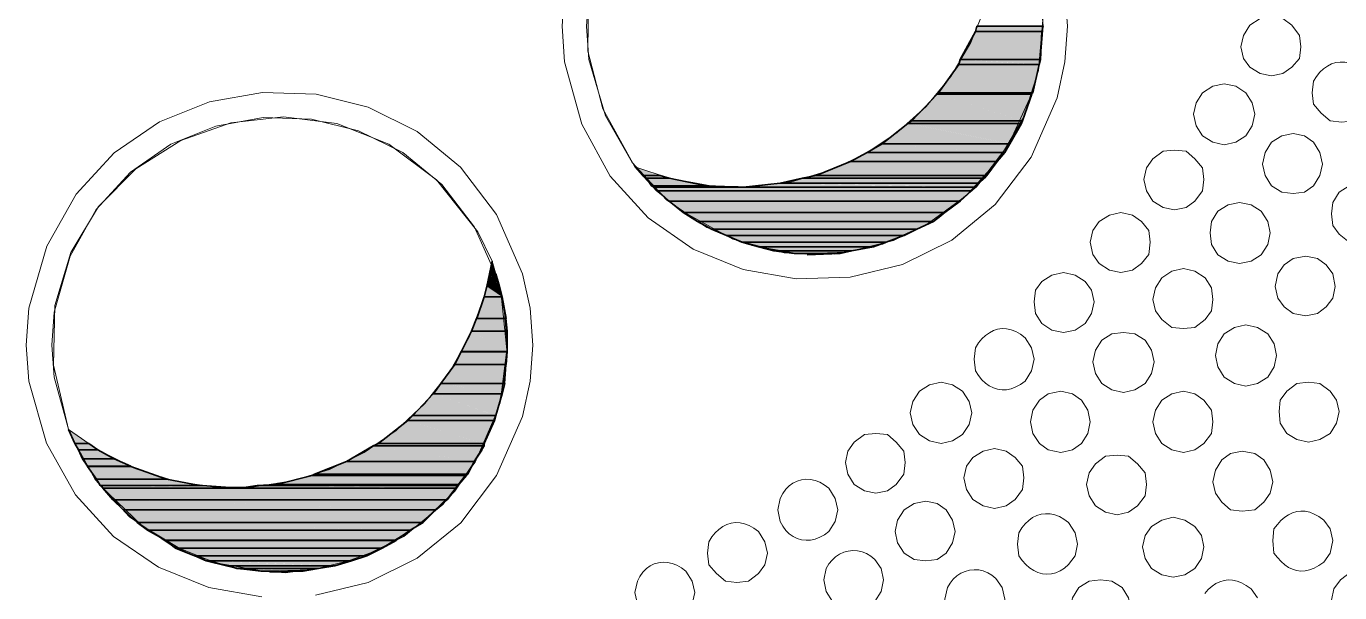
# Model space of a CAD drawing. Extents: x 0 to 247, y -13 to 225.
# Drawn here: x 74.82 to 94.8, y 113.07 to 121.68 of the extents above; entities that cross this region are included whole.
import ezdxf

# ---------------------------------------------------------------- set-up
doc = ezdxf.new("R2010")
doc.units = 0
doc.layers.add('FILL', color=8, linetype='Continuous')
doc.layers.add('GEOMETRY', color=7, linetype='Continuous')

msp = doc.modelspace()

# ---------------------------------------------------------------- hatches: boundary and pattern name
at = {"layer": 'FILL'}
for points in [[(89.257, 121.604), (90.265, 121.604), (89.277, 121.685)], [(89.277, 121.685), (90.265, 121.604), (90.286, 121.685)], [(89.025, 121.18), (90.246, 121.18), (89.257, 121.604)], [(89.257, 121.604), (90.246, 121.18), (90.265, 121.604)], [(88.696, 120.672), (90.131, 120.672), (89.005, 121.103)], [(89.004, 121.103), (90.226, 121.103), (89.025, 121.179)], [(89.004, 121.103), (90.13, 120.672), (90.227, 121.103)], [(89.025, 121.18), (90.226, 121.104), (90.247, 121.18)], [(88.287, 120.246), (89.974, 120.246), (88.675, 120.654)], [(88.675, 120.654), (90.112, 120.654), (88.696, 120.672)], [(88.675, 120.654), (89.975, 120.246), (90.112, 120.654)], [(88.696, 120.672), (90.113, 120.654), (90.131, 120.672)], [(88.228, 120.209), (89.956, 120.209), (88.288, 120.247)], [(88.288, 120.246), (89.956, 120.208), (89.975, 120.246)], [(87.841, 119.897), (89.782, 119.897), (88.228, 120.208)], [(88.228, 120.209), (89.782, 119.898), (89.956, 120.209)], [(87.609, 119.763), (89.703, 119.763), (87.841, 119.898)], [(87.842, 119.898), (89.704, 119.763), (89.781, 119.898)], [(87.356, 119.628), (89.588, 119.628), (87.61, 119.763)], [(87.609, 119.763), (89.587, 119.628), (89.703, 119.763)], [(84.194, 119.414), (84.466, 119.414), (84.078, 119.549)], [(86.833, 119.414), (89.431, 119.414), (87.356, 119.628)], [(87.356, 119.628), (89.431, 119.414), (89.587, 119.628)], [(84.253, 119.374), (84.6, 119.374), (84.194, 119.414)], [(84.194, 119.414), (84.601, 119.374), (84.465, 119.414)], [(84.33, 119.258), (85.163, 119.258), (84.253, 119.374)], [(84.253, 119.374), (85.164, 119.258), (84.602, 119.374)], [(84.369, 119.237), (85.726, 119.237), (84.33, 119.258)], [(84.33, 119.258), (85.726, 119.237), (85.164, 119.258)], [(84.427, 119.181), (89.2, 119.181), (84.368, 119.238)], [(84.369, 119.237), (89.2, 119.18), (89.258, 119.237)], [(85.727, 119.237), (89.258, 119.237), (86.289, 119.296)], [(86.288, 119.297), (89.257, 119.238), (89.316, 119.297)], [(86.289, 119.297), (89.316, 119.297), (86.619, 119.374)], [(86.62, 119.374), (89.394, 119.374), (86.833, 119.414)], [(86.62, 119.374), (89.316, 119.297), (89.393, 119.374)], [(86.833, 119.414), (89.393, 119.374), (89.432, 119.414)], [(84.426, 119.181), (89.025, 119.025), (89.2, 119.181)], [(84.602, 119.025), (89.026, 119.025), (84.427, 119.181)], [(84.815, 118.852), (88.792, 118.852), (84.601, 119.025)], [(84.601, 119.025), (88.792, 118.852), (89.025, 119.025)], [(85.029, 118.715), (88.618, 118.715), (84.815, 118.854)], [(84.815, 118.853), (88.618, 118.714), (88.793, 118.853)], [(85.243, 118.599), (88.364, 118.599), (85.029, 118.715)], [(85.029, 118.715), (88.364, 118.599), (88.618, 118.715)], [(85.242, 118.598), (88.171, 118.501), (88.364, 118.598)], [(85.473, 118.501), (88.171, 118.501), (85.243, 118.598)], [(85.706, 118.404), (87.899, 118.404), (85.473, 118.501)], [(85.473, 118.501), (87.899, 118.404), (88.17, 118.501)], [(85.96, 118.328), (87.706, 118.328), (85.707, 118.404)], [(85.707, 118.404), (87.706, 118.328), (87.898, 118.404)], [(86.192, 118.269), (87.376, 118.269), (85.96, 118.328)], [(85.96, 118.328), (87.376, 118.269), (87.706, 118.328)], [(86.503, 118.23), (87.201, 118.23), (86.192, 118.27)], [(86.192, 118.27), (87.201, 118.23), (87.376, 118.27)], [(81.866, 117.921), (81.963, 117.921), (81.906, 118.114)], [(86.503, 118.23), (86.697, 118.21), (87.201, 118.23)], [(81.827, 117.728), (82.022, 117.728), (81.866, 117.92)], [(81.866, 117.92), (82.023, 117.728), (81.963, 117.92)], [(81.787, 117.571), (82.059, 117.571), (81.827, 117.729)], [(81.827, 117.728), (82.059, 117.57), (82.021, 117.728)], [(81.673, 117.24), (82.118, 117.24), (81.787, 117.57)], [(81.787, 117.571), (82.118, 117.241), (82.059, 117.571)], [(81.595, 117.048), (82.138, 117.048), (81.672, 117.241)], [(81.672, 117.24), (82.137, 117.047), (82.118, 117.24)], [(81.439, 116.736), (82.137, 116.736), (81.595, 117.047)], [(81.595, 117.047), (82.138, 116.736), (82.138, 117.047)], [(81.342, 116.543), (82.12, 116.543), (81.439, 116.736)], [(81.439, 116.736), (82.119, 116.543), (82.137, 116.736)], [(81.129, 116.253), (82.099, 116.253), (81.343, 116.542)], [(81.343, 116.542), (82.099, 116.253), (82.119, 116.542)], [(81.013, 116.097), (82.059, 116.097), (81.128, 116.253)], [(81.129, 116.253), (82.06, 116.097), (82.099, 116.253)], [(80.702, 115.767), (81.962, 115.767), (81.013, 116.096)], [(81.013, 116.096), (81.962, 115.768), (82.059, 116.096)], [(80.179, 115.34), (81.787, 115.34), (80.624, 115.688)], [(80.625, 115.688), (81.944, 115.688), (80.703, 115.767)], [(80.625, 115.688), (81.788, 115.34), (81.944, 115.688)], [(80.703, 115.767), (81.944, 115.688), (81.963, 115.767)], [(75.562, 115.34), (75.775, 115.34), (75.465, 115.554)], [(75.621, 115.241), (75.912, 115.241), (75.562, 115.34)], [(75.562, 115.34), (75.911, 115.241), (75.775, 115.34)], [(75.679, 115.106), (76.162, 115.106), (75.62, 115.241)], [(75.62, 115.241), (76.163, 115.106), (75.911, 115.241)], [(79.694, 115.067), (81.633, 115.067), (80.101, 115.302)], [(80.101, 115.302), (81.634, 115.067), (81.788, 115.302)], [(80.102, 115.302), (81.788, 115.302), (80.179, 115.341)], [(80.178, 115.34), (81.787, 115.301), (81.787, 115.34)], [(75.755, 114.993), (76.415, 114.993), (75.678, 115.106)], [(75.678, 115.106), (76.414, 114.993), (76.162, 115.106)], [(79.209, 114.873), (81.537, 114.873), (79.694, 115.067)], [(79.694, 115.067), (81.537, 114.873), (81.633, 115.067)], [(75.892, 114.798), (76.959, 114.798), (75.755, 114.992)], [(75.755, 114.992), (76.958, 114.798), (76.414, 114.992)], [(78.627, 114.717), (81.401, 114.717), (79.17, 114.855)], [(79.169, 114.854), (81.516, 114.854), (79.209, 114.874)], [(79.169, 114.854), (81.4, 114.716), (81.516, 114.854)], [(79.209, 114.874), (81.517, 114.854), (81.536, 114.874)], [(75.95, 114.7), (77.461, 114.7), (75.891, 114.797)], [(75.892, 114.797), (77.462, 114.7), (76.958, 114.797)], [(75.95, 114.701), (77.502, 114.701)], [(75.95, 114.701), (77.502, 114.701)], [(75.97, 114.701), (78.064, 114.661), (77.502, 114.701)], [(75.99, 114.66), (78.064, 114.66), (75.97, 114.7)], [(76.142, 114.485), (81.225, 114.485), (75.989, 114.661)], [(75.989, 114.66), (81.225, 114.484), (81.363, 114.66)], [(78.065, 114.66), (81.363, 114.66), (78.336, 114.7)], [(78.336, 114.7), (81.381, 114.7), (78.627, 114.717)], [(78.336, 114.701), (81.363, 114.661), (81.381, 114.701)], [(78.627, 114.717), (81.381, 114.7), (81.401, 114.717)], [(76.298, 114.331), (81.051, 114.331), (76.142, 114.485)], [(76.143, 114.485), (81.052, 114.331), (81.225, 114.485)], [(76.298, 114.331), (80.858, 114.138), (81.051, 114.331)], [(76.513, 114.138), (80.859, 114.138), (76.299, 114.331)], [(76.666, 114.021), (80.662, 114.021), (76.512, 114.138)], [(76.513, 114.138), (80.663, 114.021), (80.859, 114.138)], [(76.939, 113.867), (80.451, 113.867), (76.666, 114.021)], [(76.666, 114.021), (80.451, 113.867), (80.662, 114.021)], [(77.094, 113.748), (80.237, 113.748), (76.939, 113.866)], [(76.939, 113.866), (80.237, 113.748), (80.451, 113.866)], [(77.385, 113.631), (80.004, 113.631), (77.095, 113.749)], [(77.095, 113.749), (80.004, 113.631), (80.238, 113.749)], [(77.559, 113.556), (79.771, 113.556), (77.385, 113.632)], [(77.385, 113.631), (79.771, 113.555), (80.003, 113.631)], [(77.559, 113.556), (79.518, 113.48), (79.771, 113.556)], [(77.871, 113.479), (79.519, 113.479), (77.56, 113.555)], [(78.045, 113.44), (79.265, 113.44), (77.869, 113.479)], [(77.87, 113.478), (79.266, 113.439), (79.518, 113.478)], [(78.044, 113.44), (79.034, 113.399), (79.266, 113.44)], [(78.393, 113.398), (79.034, 113.398), (78.044, 113.439)], [(78.393, 113.398), (78.53, 113.38), (79.035, 113.398)]]:
    msp.add_hatch(color=7, dxfattribs=at).paths.add_polyline_path(points)

# ---------------------------------------------------------------- linework, layer by layer
at = {"layer": 'GEOMETRY', "lineweight": 13}
for points in [[(89.547, 123.797), (89.218, 124.167), (88.394, 124.746), (87.547, 125.066), (86.705, 125.15), (85.899, 125.025), (85.155, 124.716), (84.501, 124.249), (83.968, 123.649), (83.581, 122.942), (83.371, 122.153), (83.364, 121.307), (83.591, 120.431), (84.077, 119.549), (84.407, 119.181), (84.077, 119.549)], [(84.078, 119.549), (84.601, 119.373), (85.235, 119.256), (85.859, 119.241), (86.462, 119.321), (87.038, 119.49), (87.576, 119.741), (88.069, 120.067), (88.508, 120.463), (88.884, 120.922), (89.188, 121.437), (89.413, 122.001), (89.549, 122.609), (89.588, 123.254), (89.548, 123.797)], [(84.408, 119.181), (84.796, 118.871), (85.568, 118.449), (86.349, 118.238), (87.116, 118.218), (87.848, 118.37), (88.523, 118.674), (89.119, 119.11), (89.614, 119.658), (89.987, 120.299), (90.216, 121.013), (90.28, 121.779), (90.155, 122.579), (89.821, 123.392), (89.548, 123.797)], [(83.01, 122.228), (82.971, 121.685), (83.01, 121.142), (83.27, 120.194), (83.704, 119.403), (84.279, 118.77), (84.964, 118.297), (85.726, 117.988), (86.532, 117.844), (87.351, 117.869), (88.15, 118.063), (88.897, 118.431), (89.559, 118.974), (90.104, 119.695), (90.499, 120.597), (90.616, 121.142), (90.655, 121.685), (90.655, 121.685), (90.616, 122.228)], [(83.379, 122.17), (83.341, 121.685), (83.379, 121.18), (83.634, 120.325), (84.036, 119.614), (84.559, 119.046), (85.175, 118.624), (85.856, 118.349), (86.574, 118.223), (87.302, 118.248), (88.013, 118.426), (88.679, 118.758), (89.272, 119.245), (89.765, 119.89), (90.131, 120.694), (90.247, 121.18), (90.286, 121.685), (90.286, 121.685), (90.247, 122.17)], [(79.224, 113.033), (80.022, 113.227), (80.768, 113.594), (81.43, 114.135), (81.975, 114.853), (82.372, 115.749), (82.487, 116.289), (82.526, 116.835), (82.526, 116.835), (82.487, 117.397), (82.372, 117.92), (81.973, 118.821), (81.428, 119.542), (80.768, 120.086), (80.025, 120.455), (79.23, 120.651), (78.414, 120.678), (77.61, 120.537), (76.849, 120.23), (76.163, 119.76), (75.582, 119.13), (75.138, 118.342), (74.864, 117.397), (74.824, 116.835), (74.864, 116.289), (75.131, 115.345), (75.571, 114.557), (76.15, 113.927), (76.837, 113.457), (77.599, 113.15), (78.406, 113.008)], [(81.906, 118.113), (81.692, 118.561), (81.061, 119.348), (80.335, 119.89), (79.549, 120.205), (78.737, 120.308), (77.933, 120.217), (77.173, 119.948), (76.491, 119.519), (75.922, 118.946), (75.5, 118.246), (75.26, 117.436), (75.237, 116.533), (75.465, 115.553), (75.678, 115.106), (75.465, 115.553)], [(75.465, 115.554), (75.911, 115.242), (76.492, 114.954), (77.088, 114.767), (77.69, 114.677), (78.288, 114.679), (78.872, 114.77), (79.433, 114.946), (79.962, 115.204), (80.449, 115.538), (80.884, 115.946), (81.259, 116.423), (81.563, 116.966), (81.788, 117.571), (81.906, 118.114)], [(75.678, 115.107), (75.949, 114.701), (76.587, 114.085), (77.285, 113.667), (78.02, 113.434), (78.766, 113.373), (79.496, 113.473), (80.186, 113.722), (80.81, 114.107), (81.342, 114.616), (81.757, 115.236), (82.028, 115.957), (82.131, 116.765), (82.04, 117.649), (81.906, 118.114)], [(84.951, 112.894), (84.99, 113.071), (84.99, 113.071), (84.951, 113.244), (84.853, 113.398), (84.787, 113.449), (84.718, 113.488), (84.648, 113.515), (84.577, 113.531), (84.508, 113.535), (84.439, 113.527), (84.373, 113.508), (84.311, 113.478), (84.253, 113.436), (84.201, 113.383), (84.155, 113.319), (84.117, 113.244), (84.078, 113.071), (84.117, 112.894)], [(93.545, 112.992), (93.448, 113.129), (93.375, 113.181), (93.305, 113.22), (93.235, 113.246), (93.168, 113.261), (93.101, 113.265), (93.037, 113.257), (92.974, 113.238), (92.914, 113.208), (92.855, 113.169), (92.798, 113.119), (92.744, 113.06)]]:
    msp.add_lwpolyline(points, dxfattribs=at)
for points in [[(94.205, 121.374), (94.185, 121.546), (94.068, 121.701), (93.933, 121.802), (93.759, 121.839), (93.585, 121.802), (93.428, 121.701), (93.332, 121.546), (93.293, 121.374), (93.332, 121.197), (93.428, 121.062), (93.585, 120.965), (93.759, 120.929), (93.933, 120.965), (94.068, 121.062), (94.185, 121.197), (94.205, 121.374)], [(95.292, 120.672), (95.252, 120.85), (95.155, 121.005), (95.084, 121.058), (95.012, 121.097), (94.941, 121.124), (94.872, 121.139), (94.803, 121.141), (94.736, 121.132), (94.672, 121.112), (94.61, 121.08), (94.551, 121.038), (94.496, 120.986), (94.445, 120.923), (94.399, 120.85), (94.379, 120.672), (94.399, 120.501), (94.516, 120.363), (94.651, 120.247), (94.826, 120.229), (95, 120.247), (95.155, 120.363), (95.252, 120.501), (95.292, 120.672)], [(93.505, 120.347), (93.466, 120.519), (93.369, 120.672), (93.215, 120.773), (93.039, 120.811), (92.866, 120.773), (92.71, 120.672), (92.613, 120.519), (92.574, 120.347), (92.613, 120.17), (92.71, 120.017), (92.866, 119.92), (93.039, 119.881), (93.215, 119.92), (93.369, 120.017), (93.466, 120.17), (93.505, 120.347)], [(82.137, 116.835), (82.098, 117.339), (82.002, 117.822), (81.639, 118.631), (81.145, 119.278), (80.548, 119.766), (79.878, 120.096), (79.161, 120.272), (78.428, 120.295), (77.706, 120.166), (77.022, 119.89), (76.407, 119.467), (75.888, 118.899), (75.493, 118.189), (75.25, 117.339), (75.211, 116.835), (75.25, 116.349), (75.483, 115.5), (75.874, 114.791), (76.393, 114.223), (77.012, 113.801), (77.7, 113.524), (78.429, 113.396), (79.169, 113.419), (79.89, 113.594), (80.563, 113.924), (81.16, 114.41), (81.649, 115.056), (82.002, 115.862), (82.098, 116.349), (82.137, 116.835)], [(94.534, 119.589), (94.496, 119.763), (94.399, 119.92), (94.263, 120.017), (94.089, 120.054), (93.914, 120.017), (93.759, 119.92), (93.662, 119.763), (93.623, 119.589), (93.662, 119.415), (93.759, 119.258), (93.914, 119.161), (94.089, 119.142), (94.263, 119.161), (94.399, 119.258), (94.496, 119.415), (94.534, 119.589)], [(92.73, 119.356), (92.71, 119.53), (92.594, 119.668), (92.459, 119.784), (92.284, 119.802), (92.11, 119.784), (91.954, 119.668), (91.858, 119.53), (91.818, 119.356), (91.858, 119.181), (91.954, 119.025), (92.11, 118.93), (92.284, 118.891), (92.459, 118.93), (92.594, 119.025), (92.71, 119.181), (92.73, 119.356)], [(95.582, 118.833), (95.543, 119.006), (95.446, 119.161), (95.292, 119.258), (95.117, 119.297), (94.941, 119.258), (94.787, 119.161), (94.689, 119.006), (94.67, 118.833), (94.689, 118.656), (94.787, 118.521), (94.941, 118.404), (95.117, 118.386), (95.292, 118.404), (95.446, 118.521), (95.543, 118.656), (95.582, 118.833)], [(91.915, 118.404), (91.896, 118.578), (91.78, 118.715), (91.644, 118.813), (91.469, 118.852), (91.295, 118.813), (91.14, 118.715), (91.043, 118.578), (91.003, 118.404), (91.043, 118.212), (91.14, 118.076), (91.295, 117.977), (91.469, 117.938), (91.644, 117.977), (91.78, 118.076), (91.896, 118.212), (91.915, 118.404)], [(93.739, 118.542), (93.701, 118.715), (93.602, 118.871), (93.448, 118.969), (93.274, 119.006), (93.098, 118.969), (92.944, 118.871), (92.846, 118.715), (92.827, 118.542), (92.846, 118.365), (92.944, 118.211), (93.098, 118.113), (93.274, 118.075), (93.448, 118.113), (93.602, 118.211), (93.701, 118.365), (93.739, 118.542)], [(94.728, 117.728), (94.689, 117.92), (94.591, 118.057), (94.457, 118.153), (94.283, 118.19), (94.088, 118.153), (93.953, 118.057), (93.855, 117.92), (93.817, 117.728), (93.855, 117.552), (93.953, 117.416), (94.088, 117.317), (94.283, 117.28), (94.457, 117.317), (94.591, 117.416), (94.689, 117.552), (94.728, 117.728)], [(91.062, 117.492), (91.023, 117.669), (90.925, 117.804), (90.771, 117.899), (90.595, 117.938), (90.421, 117.899), (90.265, 117.804), (90.168, 117.669), (90.151, 117.492), (90.168, 117.316), (90.265, 117.162), (90.421, 117.065), (90.595, 117.027), (90.771, 117.065), (90.925, 117.162), (91.023, 117.316), (91.062, 117.492)], [(92.867, 117.531), (92.846, 117.705), (92.75, 117.86), (92.595, 117.96), (92.42, 117.999), (92.245, 117.96), (92.09, 117.86), (91.993, 117.705), (91.954, 117.531), (91.993, 117.357), (92.09, 117.223), (92.245, 117.104), (92.42, 117.087), (92.595, 117.104), (92.75, 117.223), (92.846, 117.357), (92.867, 117.531)], [(90.151, 116.621), (90.112, 116.795), (90.014, 116.948), (89.942, 117.001), (89.871, 117.041), (89.8, 117.068), (89.73, 117.083), (89.662, 117.086), (89.595, 117.077), (89.531, 117.057), (89.469, 117.025), (89.411, 116.983), (89.356, 116.931), (89.304, 116.868), (89.257, 116.795), (89.239, 116.621), (89.257, 116.445), (89.303, 116.372), (89.354, 116.31), (89.409, 116.257), (89.468, 116.215), (89.53, 116.184), (89.595, 116.164), (89.662, 116.155), (89.731, 116.158), (89.802, 116.173), (89.872, 116.2), (89.943, 116.239), (90.014, 116.29), (90.112, 116.445), (90.151, 116.621)], [(93.836, 116.679), (93.797, 116.853), (93.701, 117.008), (93.545, 117.104), (93.37, 117.144), (93.196, 117.104), (93.04, 117.008), (92.944, 116.853), (92.905, 116.679), (92.944, 116.505), (93.04, 116.349), (93.196, 116.253), (93.37, 116.214), (93.545, 116.253), (93.701, 116.349), (93.797, 116.505), (93.836, 116.679)], [(91.973, 116.583), (91.935, 116.758), (91.837, 116.91), (91.682, 117.008), (91.506, 117.027), (91.332, 117.008), (91.177, 116.91), (91.081, 116.758), (91.042, 116.583), (91.081, 116.406), (91.177, 116.253), (91.332, 116.154), (91.506, 116.116), (91.682, 116.154), (91.837, 116.253), (91.935, 116.406), (91.973, 116.583)], [(89.2, 115.807), (89.161, 115.979), (89.062, 116.136), (88.909, 116.232), (88.734, 116.272), (88.558, 116.232), (88.404, 116.136), (88.306, 115.979), (88.267, 115.807), (88.306, 115.63), (88.404, 115.476), (88.558, 115.38), (88.734, 115.34), (88.909, 115.38), (89.062, 115.476), (89.161, 115.63), (89.2, 115.807)], [(94.787, 115.824), (94.748, 116), (94.651, 116.136), (94.496, 116.253), (94.321, 116.271), (94.145, 116.253), (93.992, 116.136), (93.893, 116), (93.874, 115.824), (93.893, 115.65), (93.992, 115.494), (94.145, 115.398), (94.321, 115.359), (94.496, 115.398), (94.651, 115.494), (94.748, 115.65), (94.787, 115.824)], [(91.003, 115.671), (90.964, 115.846), (90.868, 116), (90.732, 116.097), (90.558, 116.136), (90.363, 116.097), (90.229, 116), (90.131, 115.846), (90.092, 115.671), (90.131, 115.494), (90.229, 115.34), (90.363, 115.241), (90.558, 115.203), (90.732, 115.241), (90.868, 115.34), (90.964, 115.494), (91.003, 115.671)], [(92.867, 115.671), (92.846, 115.846), (92.73, 116), (92.595, 116.097), (92.42, 116.136), (92.245, 116.097), (92.09, 116), (91.993, 115.846), (91.954, 115.671), (91.993, 115.494), (92.09, 115.34), (92.245, 115.241), (92.42, 115.203), (92.595, 115.241), (92.73, 115.34), (92.846, 115.494), (92.867, 115.671)], [(88.191, 115.049), (88.17, 115.224), (88.054, 115.36), (87.919, 115.476), (87.744, 115.494), (87.57, 115.476), (87.415, 115.36), (87.318, 115.224), (87.279, 115.049), (87.318, 114.874), (87.415, 114.717), (87.57, 114.621), (87.744, 114.583), (87.919, 114.621), (88.054, 114.717), (88.17, 114.874), (88.191, 115.049)], [(89.995, 114.815), (89.974, 114.993), (89.859, 115.127), (89.724, 115.224), (89.549, 115.263), (89.374, 115.224), (89.219, 115.127), (89.122, 114.993), (89.083, 114.815), (89.122, 114.642), (89.219, 114.487), (89.374, 114.39), (89.549, 114.353), (89.724, 114.39), (89.859, 114.487), (89.974, 114.642), (89.995, 114.815)], [(91.858, 114.717), (91.837, 114.894), (91.721, 115.029), (91.586, 115.145), (91.411, 115.164), (91.237, 115.145), (91.082, 115.029), (90.984, 114.894), (90.946, 114.717), (90.984, 114.544), (91.082, 114.39), (91.237, 114.294), (91.411, 114.255), (91.586, 114.294), (91.721, 114.39), (91.837, 114.544), (91.858, 114.717)], [(93.777, 114.758), (93.739, 114.934), (93.642, 115.09), (93.506, 115.186), (93.312, 115.224), (93.137, 115.186), (93.002, 115.09), (92.905, 114.934), (92.867, 114.758), (92.905, 114.583), (93.002, 114.447), (93.137, 114.331), (93.312, 114.311), (93.506, 114.331), (93.642, 114.447), (93.739, 114.583), (93.777, 114.758)], [(87.163, 114.331), (87.124, 114.505), (87.026, 114.66), (86.959, 114.711), (86.891, 114.75), (86.82, 114.777), (86.75, 114.792), (86.679, 114.796), (86.611, 114.788), (86.545, 114.769), (86.482, 114.738), (86.424, 114.696), (86.372, 114.644), (86.327, 114.58), (86.289, 114.505), (86.251, 114.331), (86.289, 114.154), (86.327, 114.08), (86.372, 114.017), (86.425, 113.965), (86.483, 113.924), (86.546, 113.893), (86.612, 113.875), (86.681, 113.867), (86.751, 113.871), (86.822, 113.886), (86.892, 113.913), (86.96, 113.951), (87.026, 114.001), (87.124, 114.154), (87.163, 114.331)], [(88.948, 114.001), (88.909, 114.176), (88.812, 114.331), (88.676, 114.429), (88.501, 114.465), (88.327, 114.429), (88.171, 114.331), (88.074, 114.176), (88.035, 114.001), (88.074, 113.827), (88.171, 113.672), (88.327, 113.574), (88.501, 113.556), (88.676, 113.574), (88.812, 113.672), (88.909, 113.827), (88.948, 114.001)], [(90.808, 113.808), (90.771, 113.982), (90.673, 114.138), (90.603, 114.189), (90.533, 114.228), (90.462, 114.255), (90.392, 114.269), (90.323, 114.272), (90.255, 114.263), (90.19, 114.243), (90.127, 114.212), (90.068, 114.17), (90.013, 114.117), (89.963, 114.055), (89.917, 113.982), (89.897, 113.808), (89.917, 113.631), (89.967, 113.56), (90.022, 113.498), (90.081, 113.447), (90.143, 113.407), (90.208, 113.377), (90.275, 113.358), (90.344, 113.351), (90.412, 113.355), (90.48, 113.372), (90.547, 113.401), (90.611, 113.442), (90.673, 113.497), (90.771, 113.631), (90.808, 113.808)], [(94.689, 113.866), (94.651, 114.041), (94.553, 114.176), (94.481, 114.228), (94.41, 114.266), (94.34, 114.293), (94.272, 114.308), (94.206, 114.311), (94.142, 114.304), (94.079, 114.285), (94.019, 114.256), (93.96, 114.217), (93.903, 114.168), (93.849, 114.109), (93.796, 114.041), (93.777, 113.866), (93.796, 113.672), (93.849, 113.604), (93.904, 113.545), (93.96, 113.496), (94.019, 113.456), (94.079, 113.427), (94.141, 113.408), (94.205, 113.4), (94.271, 113.403), (94.338, 113.418), (94.408, 113.445), (94.48, 113.484), (94.553, 113.535), (94.651, 113.672), (94.689, 113.866)], [(86.095, 113.672), (86.056, 113.846), (85.959, 114.001), (85.889, 114.054), (85.818, 114.093), (85.747, 114.12), (85.677, 114.135), (85.608, 114.137), (85.541, 114.128), (85.476, 114.108), (85.414, 114.076), (85.355, 114.034), (85.3, 113.982), (85.249, 113.919), (85.202, 113.846), (85.182, 113.672), (85.202, 113.496), (85.319, 113.36), (85.454, 113.244), (85.628, 113.226), (85.804, 113.244), (85.959, 113.36), (86.056, 113.496), (86.095, 113.672)], [(92.73, 113.77), (92.692, 113.942), (92.594, 114.079), (92.439, 114.176), (92.264, 114.217), (92.089, 114.176), (91.933, 114.079), (91.836, 113.942), (91.798, 113.77), (91.836, 113.593), (91.933, 113.44), (92.089, 113.343), (92.264, 113.306), (92.439, 113.343), (92.594, 113.44), (92.692, 113.593), (92.73, 113.77)], [(87.861, 113.265), (87.822, 113.44), (87.725, 113.575), (87.665, 113.627), (87.601, 113.666), (87.534, 113.693), (87.464, 113.708), (87.394, 113.711), (87.324, 113.704), (87.256, 113.685), (87.191, 113.656), (87.131, 113.616), (87.076, 113.567), (87.028, 113.508), (86.988, 113.44), (86.95, 113.265), (86.988, 113.09), (87.085, 112.935), (87.22, 112.838), (87.395, 112.799), (87.59, 112.838), (87.725, 112.935), (87.822, 113.09), (87.861, 113.265)], [(89.704, 112.974), (89.665, 113.148), (89.568, 113.284), (89.508, 113.335), (89.444, 113.374), (89.376, 113.401), (89.307, 113.416), (89.236, 113.42), (89.167, 113.412), (89.099, 113.394), (89.034, 113.365), (88.973, 113.325), (88.919, 113.276), (88.871, 113.217), (88.831, 113.148), (88.793, 112.974), (88.831, 112.799), (88.928, 112.644), (89.064, 112.546), (89.258, 112.506), (89.433, 112.546), (89.568, 112.644), (89.665, 112.799), (89.704, 112.974)], [(91.625, 112.817), (91.586, 112.993), (91.489, 113.148), (91.333, 113.245), (91.159, 113.265), (90.984, 113.245), (90.829, 113.148), (90.732, 112.993), (90.693, 112.817), (90.732, 112.644), (90.829, 112.489), (90.984, 112.394), (91.159, 112.353), (91.333, 112.394), (91.489, 112.489), (91.586, 112.644), (91.625, 112.817)], [(95.601, 112.955), (95.563, 113.129), (95.465, 113.265), (95.31, 113.381), (95.135, 113.398), (94.96, 113.381), (94.806, 113.265), (94.708, 113.129), (94.669, 112.955), (94.708, 112.779), (94.806, 112.624), (94.96, 112.523), (95.135, 112.488), (95.31, 112.523), (95.465, 112.624), (95.563, 112.779), (95.601, 112.955)]]:
    msp.add_lwpolyline(points, close=True, dxfattribs=at)
at = {"layer": 'GEOMETRY', "lineweight": 35}
for points in [[(89.277, 121.685), (89.257, 121.604), (90.265, 121.604)], [(89.277, 121.685), (90.286, 121.685), (90.265, 121.604)], [(89.258, 121.604), (89.026, 121.18), (90.247, 121.18)], [(89.258, 121.604), (90.266, 121.604), (90.247, 121.18)], [(89.005, 121.103), (88.696, 120.672), (90.131, 120.672)], [(89.025, 121.18), (89.004, 121.103), (90.227, 121.103)], [(89.005, 121.103), (90.228, 121.103), (90.131, 120.672)], [(89.025, 121.18), (90.247, 121.18), (90.227, 121.103)], [(88.676, 120.654), (88.288, 120.246), (89.975, 120.246)], [(88.696, 120.672), (88.675, 120.654), (90.112, 120.654)], [(88.676, 120.654), (90.113, 120.654), (89.975, 120.246)], [(88.696, 120.672), (90.131, 120.672), (90.112, 120.654)], [(88.288, 120.246), (88.228, 120.208), (89.956, 120.208)], [(88.288, 120.246), (89.975, 120.246), (89.956, 120.208)], [(88.228, 120.208), (87.841, 119.897), (89.782, 119.897)], [(88.228, 120.208), (89.956, 120.208), (89.782, 119.897)], [(87.841, 119.898), (87.609, 119.763), (89.703, 119.763)], [(87.841, 119.898), (89.781, 119.898), (89.703, 119.763)], [(87.609, 119.763), (87.356, 119.628), (89.588, 119.628)], [(87.609, 119.763), (89.704, 119.763), (89.588, 119.628)], [(84.078, 119.549), (84.194, 119.414), (84.466, 119.414)], [(87.356, 119.628), (86.833, 119.414), (89.431, 119.414)], [(87.356, 119.628), (89.587, 119.628), (89.431, 119.414)], [(84.194, 119.414), (84.253, 119.374), (84.601, 119.374)], [(84.194, 119.414), (84.465, 119.414), (84.601, 119.374)], [(84.253, 119.374), (84.33, 119.258), (85.164, 119.258)], [(84.253, 119.374), (84.602, 119.374), (85.164, 119.258)], [(84.33, 119.258), (84.369, 119.237), (85.726, 119.237)], [(84.33, 119.258), (85.164, 119.258), (85.726, 119.237)], [(84.369, 119.238), (84.427, 119.181), (89.2, 119.181)], [(84.369, 119.238), (89.258, 119.238), (89.2, 119.181)], [(86.289, 119.297), (85.727, 119.237), (89.258, 119.237)], [(86.62, 119.374), (86.289, 119.297), (89.316, 119.297)], [(86.289, 119.297), (89.316, 119.297), (89.258, 119.237)], [(86.833, 119.414), (86.62, 119.374), (89.394, 119.374)], [(86.62, 119.374), (89.393, 119.374), (89.316, 119.297)], [(86.833, 119.414), (89.432, 119.414), (89.394, 119.374)], [(84.426, 119.181), (84.601, 119.025), (89.025, 119.025)], [(84.426, 119.181), (89.199, 119.181), (89.025, 119.025)], [(84.601, 119.025), (84.815, 118.853), (88.792, 118.853)], [(84.601, 119.025), (89.025, 119.025), (88.792, 118.853)], [(84.815, 118.853), (85.029, 118.715), (88.618, 118.715)], [(84.815, 118.853), (88.793, 118.853), (88.618, 118.715)], [(85.029, 118.715), (85.243, 118.599), (88.365, 118.599)], [(85.029, 118.715), (88.618, 118.715), (88.365, 118.599)], [(85.243, 118.599), (85.473, 118.501), (88.171, 118.501)], [(85.243, 118.599), (88.365, 118.599), (88.171, 118.501)], [(85.473, 118.501), (85.706, 118.404), (87.899, 118.404)], [(85.473, 118.501), (88.17, 118.501), (87.899, 118.404)], [(85.707, 118.404), (85.96, 118.328), (87.706, 118.328)], [(85.707, 118.404), (87.899, 118.404), (87.706, 118.328)], [(85.96, 118.328), (86.192, 118.269), (87.376, 118.269)], [(85.96, 118.328), (87.706, 118.328), (87.376, 118.269)], [(86.192, 118.27), (86.503, 118.231), (87.201, 118.231)], [(86.192, 118.27), (87.376, 118.27), (87.201, 118.231)], [(81.906, 118.113), (81.866, 117.921), (81.963, 117.921)], [(86.503, 118.231), (87.201, 118.231), (86.697, 118.211)], [(81.866, 117.92), (81.827, 117.728), (82.022, 117.728)], [(81.866, 117.92), (81.963, 117.92), (82.022, 117.728)], [(81.827, 117.728), (81.788, 117.571), (82.059, 117.571)], [(81.827, 117.728), (82.022, 117.728), (82.059, 117.571)], [(81.788, 117.571), (81.673, 117.241), (82.119, 117.241)], [(81.788, 117.571), (82.059, 117.571), (82.119, 117.241)], [(81.672, 117.24), (81.594, 117.048), (82.137, 117.048)], [(81.672, 117.24), (82.118, 117.24), (82.137, 117.048)], [(81.594, 117.047), (81.439, 116.736), (82.137, 116.736)], [(81.594, 117.047), (82.137, 117.047), (82.137, 116.736)], [(81.439, 116.737), (81.342, 116.543), (82.119, 116.543)], [(81.439, 116.737), (82.137, 116.737), (82.119, 116.543)], [(81.342, 116.542), (81.129, 116.253), (82.098, 116.253)], [(81.342, 116.542), (82.118, 116.542), (82.098, 116.253)], [(81.129, 116.253), (81.014, 116.097), (82.06, 116.097)], [(81.129, 116.253), (82.099, 116.253), (82.06, 116.097)], [(81.013, 116.097), (80.702, 115.767), (81.962, 115.767)], [(81.013, 116.097), (82.059, 116.097), (81.962, 115.767)], [(80.625, 115.688), (80.179, 115.34), (81.788, 115.34)], [(80.703, 115.767), (80.625, 115.688), (81.944, 115.688)], [(80.625, 115.688), (81.944, 115.688), (81.788, 115.34)], [(80.703, 115.767), (81.963, 115.767), (81.944, 115.688)], [(75.465, 115.554), (75.563, 115.34), (75.776, 115.34)], [(75.562, 115.34), (75.62, 115.241), (75.911, 115.241)], [(75.562, 115.34), (75.775, 115.34), (75.911, 115.241)], [(75.62, 115.241), (75.679, 115.106), (76.163, 115.106)], [(75.62, 115.241), (75.911, 115.241), (76.163, 115.106)], [(80.101, 115.302), (79.694, 115.067), (81.633, 115.067)], [(80.178, 115.34), (80.101, 115.302), (81.787, 115.302)], [(80.101, 115.302), (81.788, 115.302), (81.633, 115.067)], [(80.178, 115.34), (81.787, 115.34), (81.787, 115.302)], [(75.678, 115.107), (75.754, 114.993), (76.414, 114.993)], [(75.678, 115.107), (76.162, 115.107), (76.414, 114.993)], [(79.694, 115.067), (79.209, 114.874), (81.537, 114.874)], [(79.694, 115.067), (81.633, 115.067), (81.537, 114.874)], [(75.755, 114.992), (75.892, 114.797), (76.958, 114.797)], [(75.755, 114.992), (76.414, 114.992), (76.958, 114.797)], [(79.17, 114.855), (78.627, 114.717), (81.401, 114.717)], [(79.209, 114.874), (79.17, 114.854), (81.517, 114.854)], [(79.17, 114.855), (81.517, 114.855), (81.401, 114.717)], [(79.209, 114.874), (81.537, 114.874), (81.517, 114.854)], [(75.891, 114.797), (75.95, 114.7), (77.461, 114.7)], [(75.891, 114.797), (76.957, 114.797), (77.461, 114.7)], [(75.95, 114.7), (77.502, 114.7)], [(75.95, 114.7), (77.502, 114.7)], [(75.969, 114.7), (75.989, 114.66), (78.064, 114.66)], [(75.969, 114.7), (77.501, 114.7), (78.064, 114.66)], [(75.989, 114.66), (76.142, 114.484), (81.225, 114.484)], [(75.989, 114.66), (81.363, 114.66), (81.225, 114.484)], [(78.336, 114.7), (78.065, 114.66), (81.363, 114.66)], [(78.627, 114.717), (78.336, 114.7), (81.381, 114.7)], [(78.336, 114.7), (81.381, 114.7), (81.363, 114.66)], [(78.627, 114.717), (81.401, 114.717), (81.381, 114.7)], [(76.142, 114.485), (76.298, 114.331), (81.051, 114.331)], [(76.142, 114.485), (81.225, 114.485), (81.051, 114.331)], [(76.298, 114.33), (76.512, 114.138), (80.858, 114.138)], [(76.298, 114.33), (81.051, 114.33), (80.858, 114.138)], [(76.512, 114.138), (76.666, 114.021), (80.662, 114.021)], [(76.512, 114.138), (80.858, 114.138), (80.662, 114.021)], [(76.667, 114.021), (76.939, 113.867), (80.451, 113.867)], [(76.667, 114.021), (80.663, 114.021), (80.451, 113.867)], [(76.939, 113.866), (77.094, 113.748), (80.237, 113.748)], [(76.939, 113.866), (80.451, 113.866), (80.237, 113.748)], [(77.094, 113.749), (77.384, 113.631), (80.003, 113.631)], [(77.094, 113.749), (80.237, 113.749), (80.003, 113.631)], [(77.385, 113.631), (77.559, 113.556), (79.771, 113.556)], [(77.385, 113.631), (80.003, 113.631), (79.771, 113.556)], [(77.559, 113.556), (77.87, 113.479), (79.518, 113.479)], [(77.559, 113.556), (79.771, 113.556), (79.518, 113.479)], [(77.87, 113.479), (78.045, 113.44), (79.266, 113.44)], [(77.87, 113.479), (79.518, 113.479), (79.266, 113.44)], [(78.045, 113.44), (78.394, 113.399), (79.035, 113.399)], [(78.045, 113.44), (79.267, 113.44), (79.035, 113.399)], [(78.393, 113.399), (79.035, 113.399), (78.53, 113.381)]]:
    msp.add_lwpolyline(points, dxfattribs=at)

doc.saveas('drawing.dxf')
